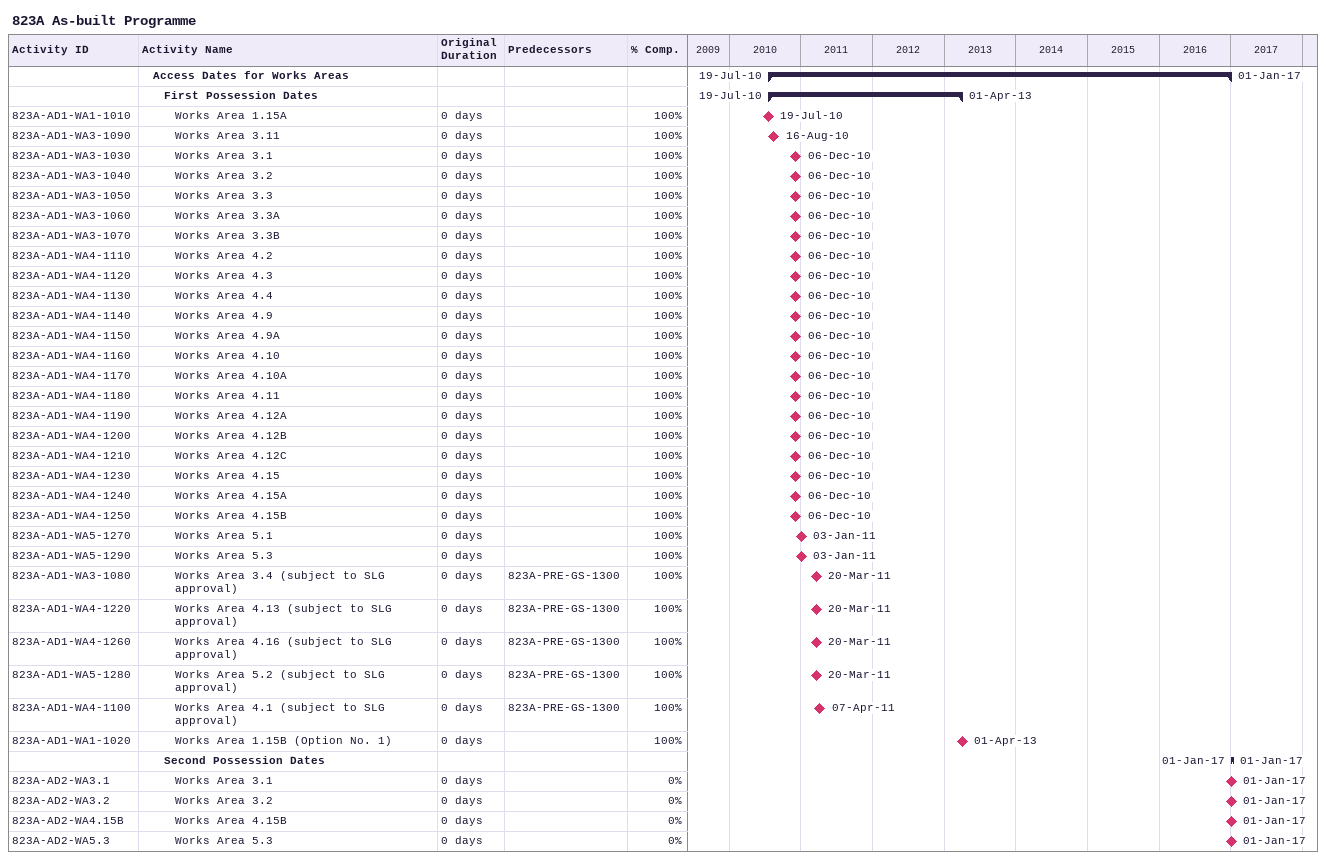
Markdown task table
823A As-built Programme

| ID | Level | Task | Original duration | Start | Finish | Predecessors | % complete |
|---|---|---|---|---|---|---|---|
|  | 2 | **Access Dates for Works Areas** |  | 2010-07-19 | 2017-01-01 |  |  |
|  | 3 | **First Possession Dates** |  | 2010-07-19 | 2013-04-01 |  |  |
| 823A-AD1-WA1-1010 | 4 | Works Area 1.15A | 0d | 2010-07-19 | 2010-07-19 |  | 100 |
| 823A-AD1-WA3-1090 | 4 | Works Area 3.11 | 0d | 2010-08-16 | 2010-08-16 |  | 100 |
| 823A-AD1-WA3-1030 | 4 | Works Area 3.1 | 0d | 2010-12-06 | 2010-12-06 |  | 100 |
| 823A-AD1-WA3-1040 | 4 | Works Area 3.2 | 0d | 2010-12-06 | 2010-12-06 |  | 100 |
| 823A-AD1-WA3-1050 | 4 | Works Area 3.3 | 0d | 2010-12-06 | 2010-12-06 |  | 100 |
| 823A-AD1-WA3-1060 | 4 | Works Area 3.3A | 0d | 2010-12-06 | 2010-12-06 |  | 100 |
| 823A-AD1-WA3-1070 | 4 | Works Area 3.3B | 0d | 2010-12-06 | 2010-12-06 |  | 100 |
| 823A-AD1-WA4-1110 | 4 | Works Area 4.2 | 0d | 2010-12-06 | 2010-12-06 |  | 100 |
| 823A-AD1-WA4-1120 | 4 | Works Area 4.3 | 0d | 2010-12-06 | 2010-12-06 |  | 100 |
| 823A-AD1-WA4-1130 | 4 | Works Area 4.4 | 0d | 2010-12-06 | 2010-12-06 |  | 100 |
| 823A-AD1-WA4-1140 | 4 | Works Area 4.9 | 0d | 2010-12-06 | 2010-12-06 |  | 100 |
| 823A-AD1-WA4-1150 | 4 | Works Area 4.9A | 0d | 2010-12-06 | 2010-12-06 |  | 100 |
| 823A-AD1-WA4-1160 | 4 | Works Area 4.10 | 0d | 2010-12-06 | 2010-12-06 |  | 100 |
| 823A-AD1-WA4-1170 | 4 | Works Area 4.10A | 0d | 2010-12-06 | 2010-12-06 |  | 100 |
| 823A-AD1-WA4-1180 | 4 | Works Area 4.11 | 0d | 2010-12-06 | 2010-12-06 |  | 100 |
| 823A-AD1-WA4-1190 | 4 | Works Area 4.12A | 0d | 2010-12-06 | 2010-12-06 |  | 100 |
| 823A-AD1-WA4-1200 | 4 | Works Area 4.12B | 0d | 2010-12-06 | 2010-12-06 |  | 100 |
| 823A-AD1-WA4-1210 | 4 | Works Area 4.12C | 0d | 2010-12-06 | 2010-12-06 |  | 100 |
| 823A-AD1-WA4-1230 | 4 | Works Area 4.15 | 0d | 2010-12-06 | 2010-12-06 |  | 100 |
| 823A-AD1-WA4-1240 | 4 | Works Area 4.15A | 0d | 2010-12-06 | 2010-12-06 |  | 100 |
| 823A-AD1-WA4-1250 | 4 | Works Area 4.15B | 0d | 2010-12-06 | 2010-12-06 |  | 100 |
| 823A-AD1-WA5-1270 | 4 | Works Area 5.1 | 0d | 2011-01-03 | 2011-01-03 |  | 100 |
| 823A-AD1-WA5-1290 | 4 | Works Area 5.3 | 0d | 2011-01-03 | 2011-01-03 |  | 100 |
| 823A-AD1-WA3-1080 | 4 | Works Area 3.4 (subject to SLG approval) | 0d | 2011-03-20 | 2011-03-20 | 823A-PRE-GS-1300 | 100 |
| 823A-AD1-WA4-1220 | 4 | Works Area 4.13 (subject to SLG approval) | 0d | 2011-03-20 | 2011-03-20 | 823A-PRE-GS-1300 | 100 |
| 823A-AD1-WA4-1260 | 4 | Works Area 4.16 (subject to SLG approval) | 0d | 2011-03-20 | 2011-03-20 | 823A-PRE-GS-1300 | 100 |
| 823A-AD1-WA5-1280 | 4 | Works Area 5.2 (subject to SLG approval) | 0d | 2011-03-20 | 2011-03-20 | 823A-PRE-GS-1300 | 100 |
| 823A-AD1-WA4-1100 | 4 | Works Area 4.1 (subject to SLG approval) | 0d | 2011-04-07 | 2011-04-07 | 823A-PRE-GS-1300 | 100 |
| 823A-AD1-WA1-1020 | 4 | Works Area 1.15B (Option No. 1) | 0d | 2013-04-01 | 2013-04-01 |  | 100 |
|  | 3 | **Second Possession Dates** |  | 2017-01-01 | 2017-01-01 |  |  |
| 823A-AD2-WA3.1 | 4 | Works Area 3.1 | 0d | 2017-01-01 | 2017-01-01 |  | 0 |
| 823A-AD2-WA3.2 | 4 | Works Area 3.2 | 0d | 2017-01-01 | 2017-01-01 |  | 0 |
| 823A-AD2-WA4.15B | 4 | Works Area 4.15B | 0d | 2017-01-01 | 2017-01-01 |  | 0 |
| 823A-AD2-WA5.3 | 4 | Works Area 5.3 | 0d | 2017-01-01 | 2017-01-01 |  | 0 |
